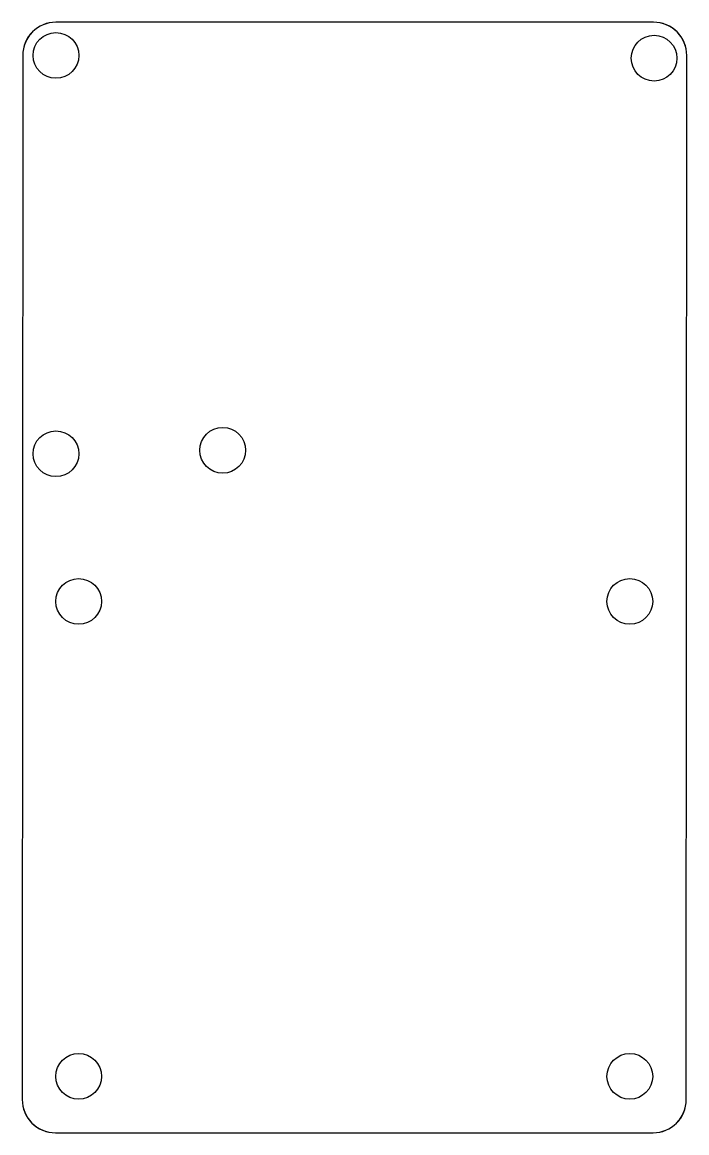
# Model space of a CAD drawing. Header units: millimetres. Extents: x -2.5 to 48.3, y -45 to 40.
import ezdxf

# ---------------------------------------------------------------- set-up
doc = ezdxf.new("R2010")
doc.units = ezdxf.units.MM
doc.layers.get('0').update_dxf_attribs({"linetype": 'CONTINUOUS'})

msp = doc.modelspace()

# ---------------------------------------------------------------- linework, layer by layer
for p, q in [((45.76, 40), (0.04, 40)), ((-2.5, 37.46), (-2.54, -42.4361)), ((48.26, -42.4361), (48.3, 37.46)), ((0, -44.9761), (45.72, -44.9761))]:
    msp.add_line(p, q)
msp.add_lwpolyline([(48.3, 37.46, 0.4142136), (45.76, 40), (0.04, 40, 0.4142136), (-2.5, 37.46), (-2.54, -42.4361, 0.4142136), (0, -44.9761), (45.72, -44.9761, 0.4142136), (48.26, -42.4361)], format="xyb", close=True)
for centre in [(0.04, 37.46), (0.04, 37.46), (45.8, 37.246), (0.04, 6.98), (0.04, 6.98), (12.8, 7.246), (1.778, -4.318), (1.778, -4.318), (43.942, -4.318), (43.942, -4.318), (1.778, -40.6581), (1.778, -40.6581), (43.942, -40.6581), (43.942, -40.6581)]:
    msp.add_circle(centre, 1.75)
for centre, start, end in [((0.04, 37.46), 90, 180), ((45.76, 37.46), 0, 90), ((0, -42.4361), 180, 270), ((45.72, -42.4361), -90, 0)]:
    msp.add_arc(centre, 2.54, start, end)

doc.saveas('drawing.dxf')
